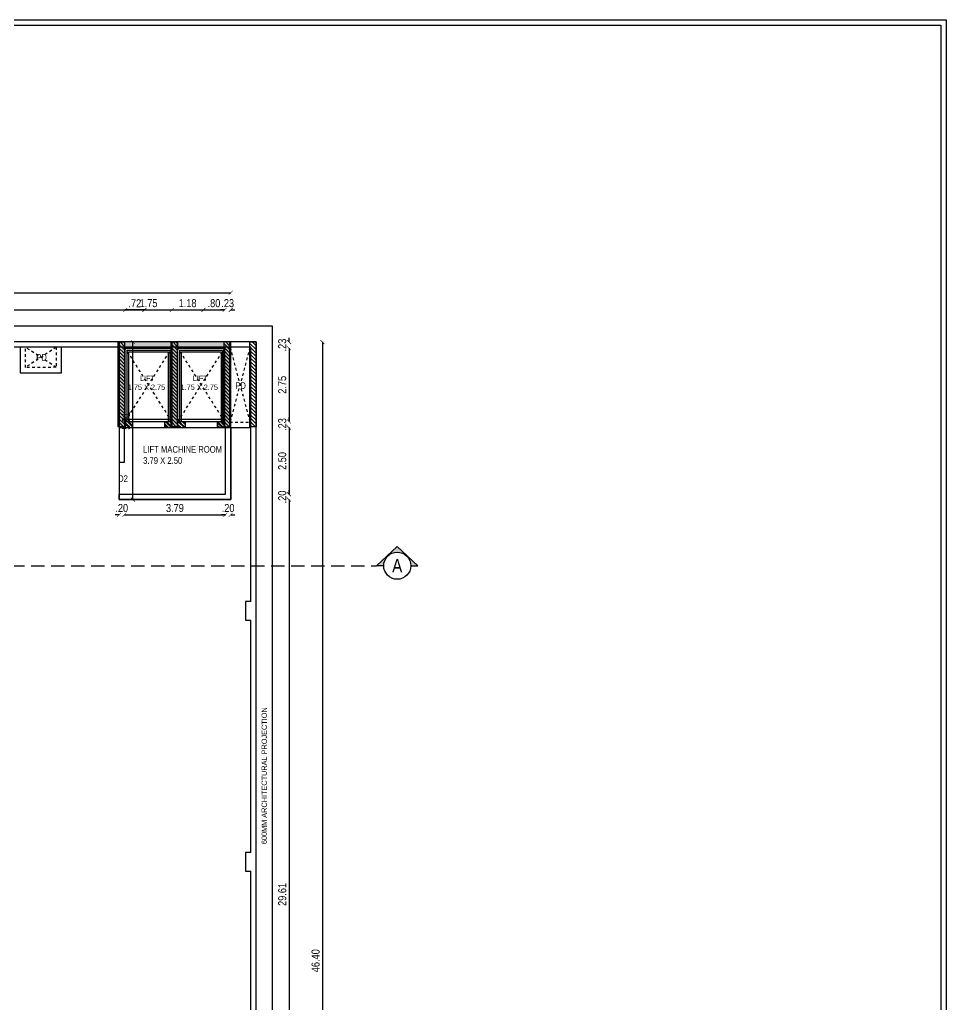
# Model space of a CAD drawing. Header units: metres. Extents: x 385023 to 385532, y 1408468 to 1408621.
# Drawn here: x 385497.33 to 385532.08, y 1408583.93 to 1408620.85 of the extents above; entities that cross this region are included whole.
import ezdxf
from ezdxf.enums import TextEntityAlignment as Align

# ---------------------------------------------------------------- set-up
doc = ezdxf.new("R2010")
doc.units = ezdxf.units.M
doc.header["$MEASUREMENT"] = 0
for name, pattern in [('DASHDOT', [1, 0.5, -0.25, 0, -0.25]), ('DASHED', [0.75, 0.5, -0.25]), ('HIDDEN', [0.375, 0.25, -0.125])]:
    doc.linetypes.add(name, pattern=pattern)
doc.layers.add('A-REFR-SECT', color=2, linetype='Continuous')
doc.layers.add('BLK_1_FLR_2_ROOF_AREA', color=7, linetype='Continuous', lineweight=25)
doc.layers.add('BLK_1_STAIR_HEADROOM', color=7, linetype='Continuous', lineweight=25)
doc.styles.add('AR', font='ARIALN.TTF')
doc.styles.add('ARIAL', font='ARIALN.TTF')
doc.styles.add('RIA-AP', font='ARIALN.TTF')
doc.dimstyles.new('RIA-AP', dxfattribs={"dimtxt": 0.3, "dimasz": 0.15, "dimexe": 0, "dimexo": 1, "dimgap": 0.1, "dimtad": 1, "dimzin": 4, "dimdsep": 46, "dimtxsty": 'RIA-AP', "dimblk": 'ARCHTICK', "dimcen": 0.09, "dimse1": 1, "dimse2": 1, "dimclrd": 8, "dimclre": 8, "dimclrt": 4, "dimazin": 0, "dimtfac": 1, "dimtix": 1, "dimtofl": 0, "dimtmove": 2, "dimatfit": 3, "dimfxl": 0, "dimtolj": 1, "dimtzin": 0, "dimarcsym": 0})
pattern_1 = [(135, (368730.25618, 1409545.39282), (-0.06629126074, -0.06629126074), [])]

# ---------------------------------------------------------------- blocks, each defined once
blk = doc.blocks.new('A$C03BE6129')
at = {"lineweight": 9}
h = blk.add_hatch(dxfattribs=at)
h.set_pattern_fill('AR-CONC', color=8, scale=0.01, style=0)
h.paths.add_polyline_path([(0.23, 2.98), (1.98, 2.98), (1.98, 0), (2.21, 0), (2.21, 3.21), (0, 3.21), (0, 0), (0.23, 0)])
at = {"ltscale": 300}
h = blk.add_hatch(dxfattribs=at)
h.set_pattern_fill('ANSI32', color=8, scale=0.3, angle=270, style=0)
h.set_pattern_definition([(315, (1585196.33645, -687932.10369), (0.0795495128835, 0.0795495128835), []), (315, (1585196.33645, -687932.15672), (0.0795495128835, 0.0795495128835), [])])
h.paths.add_polyline_path([(1.98, 0.23), (1.705, 0.23), (1.705, 0), (1.98, 0)])
h.paths.add_polyline_path([(0.505, 0), (0.505, 0.23), (0.23, 0.23), (0.23, 0)])
at = {"linetype": 'Continuous'}
for p, q in [((0.23, 0.23), (0.505, 0.23)), ((0.505, 0.23), (0.505, 0)), ((1.705, 0.23), (1.98, 0.23)), ((1.705, 0.23), (1.705, 0)), ((0.23, 0), (0.505, 0)), ((1.705, 0), (1.98, 0))]:
    blk.add_line(p, q, dxfattribs=at)
for p, q in [((0.23, 0), (0, 0)), ((0.505, 0), (1.705, 0))]:
    blk.add_line(p, q)
blk.add_lwpolyline([(0.23, 0), (0.23, 2.98), (1.98, 2.98), (1.98, 0), (2.21, 0), (2.21, 3.21), (0, 3.21), (0, 0)], close=True, dxfattribs=at)
for points in [[(0.305, 0.23), (0.305, 2.905), (1.905, 2.905), (1.905, 0.23)], [(0.365, 0.23), (0.365, 2.845), (1.845, 2.845), (1.845, 0.23)]]:
    blk.add_lwpolyline(points)
blk.add_lwpolyline([(0.505, 0.23), (1.705, 0.23)], dxfattribs=at)
at = {"color": 3, "lineweight": 0, "ltscale": 300, "insert": (0.327, 1.947), "char_height": 0.2, "width": 2.83395, "attachment_point": 1, "style": 'AR'}
blk.add_mtext('      LIFT\\P1.75 X 2.75', dxfattribs=at)
blk = doc.blocks.new('A$C448E26E6')
at = {"color": 8, "linetype": 'DASHDOT', "elevation": -2771514}
for points in [[(2980, 2210), (230, 3960)], [(2980, 3960), (230, 2210)], [(2981, 230), (231, 1980)], [(2981, 1980), (231, 230)]]:
    blk.add_lwpolyline(points, dxfattribs=at)
at = {"color": 3, "elevation": -2771514}
for points in [[(305, 2285), (305, 3885), (2905, 3885), (2905, 2285)], [(306, 305), (306, 1905), (2906, 1905), (2906, 305)]]:
    blk.add_lwpolyline(points, close=True, dxfattribs=at)
at = {"xscale": 1000, "yscale": 1000, "zscale": 1000, "rotation": 90}
for p in [(3211, 1980, -2771514), (3211, 0, -2771514)]:
    blk.add_blockref('A$C03BE6129', p, dxfattribs=at)
blk = doc.blocks.new('XFGNHFN')
at = {"layer": 'A-REFR-SECT', "linetype": 'Continuous'}
h = blk.add_hatch(color=6, dxfattribs=at)
h.dxf.hatch_style = 1
h.paths.add_polyline_path([(55.825, 0.728), (55.049, 0), (55.318, 0, -1), (56.332, 0), (56.601, 0)])
at = {"layer": 'A-REFR-SECT', "color": 6, "linetype": 'Continuous'}
for p, q in [((55.049, 0), (55.825, 0.728)), ((56.601, 0), (55.825, 0.728)), ((55.318, 0), (55.049, 0)), ((56.332, 0), (56.601, 0))]:
    blk.add_line(p, q, dxfattribs=at)
at = {"layer": 'A-REFR-SECT', "color": 4, "linetype": 'HIDDEN', "ltscale": 2}
blk.add_line((-33.655, 0), (55.049, 0), dxfattribs=at)
at = {"layer": 'A-REFR-SECT', "color": 6, "linetype": 'Continuous'}
blk.add_circle((55.825, 0), 0.507, dxfattribs=at)
at = {"layer": 'A-REFR-SECT', "color": 6, "linetype": 'Continuous', "style": 'RIA-AP'}
blk.add_text('A', height=0.5, dxfattribs=at).set_placement((55.825, 0), align=Align.MIDDLE_CENTER)
blk = doc.blocks.new('_ArchTick')
at = {"color": 0, "linetype": 'ByBlock', "const_width": 0.15}
blk.add_lwpolyline([(-0.5, -0.5), (0.5, 0.5)], dxfattribs=at)
blk = doc.blocks.new('*D350')
at = {"color": 8, "lineweight": -2}
blk.add_line((385472.489, 1408609.969), (385502.003, 1408609.969), dxfattribs=at)
at = {"layer": 'Defpoints', "color": 0}
for p in [(385502.003, 1408609.969), (385472.489, 1408608.767), (385502.003, 1408608.767)]:
    blk.add_point(p, dxfattribs=at)
at = {"color": 8, "lineweight": -2, "xscale": 0.15, "yscale": 0.15, "zscale": 0.15, "rotation": 180}
blk.add_blockref('_ArchTick', (385472.489, 1408609.969), dxfattribs=at)
at = {"color": 8, "lineweight": -2, "xscale": 0.15, "yscale": 0.15, "zscale": 0.15}
blk.add_blockref('_ArchTick', (385502.003, 1408609.969), dxfattribs=at)
at = {"color": 4, "insert": (385487.246, 1408610.222), "char_height": 0.3, "attachment_point": 5, "style": 'RIA-AP'}
blk.add_mtext('\\A1;29.51', dxfattribs=at)
blk = doc.blocks.new('*D351')
at = {"color": 8, "lineweight": -2}
blk.add_line((385502.003, 1408609.969), (385501.283, 1408609.969), dxfattribs=at)
at = {"layer": 'Defpoints', "color": 0}
for p in [(385501.283, 1408609.969), (385501.283, 1408608.537, -127.914), (385502.003, 1408608.767)]:
    blk.add_point(p, dxfattribs=at)
at = {"color": 8, "lineweight": -2, "xscale": 0.15, "yscale": 0.15, "zscale": 0.15, "rotation": 180}
blk.add_blockref('_ArchTick', (385501.283, 1408609.969), dxfattribs=at)
at = {"color": 8, "lineweight": -2, "xscale": 0.15, "yscale": 0.15, "zscale": 0.15}
blk.add_blockref('_ArchTick', (385502.003, 1408609.969), dxfattribs=at)
at = {"color": 4, "insert": (385501.643, 1408610.22), "char_height": 0.3, "attachment_point": 5, "style": 'RIA-AP'}
blk.add_mtext('\\A1;.72', dxfattribs=at)
blk = doc.blocks.new('*D352')
at = {"color": 8, "lineweight": -2}
blk.add_line((385501.283, 1408609.969), (385503.033, 1408609.969), dxfattribs=at)
at = {"layer": 'Defpoints', "color": 0}
for p in [(385503.033, 1408609.969), (385501.283, 1408608.537, -63.957), (385503.033, 1408608.537, -63.957)]:
    blk.add_point(p, dxfattribs=at)
at = {"color": 8, "lineweight": -2, "xscale": 0.15, "yscale": 0.15, "zscale": 0.15, "rotation": 180}
blk.add_blockref('_ArchTick', (385501.283, 1408609.969), dxfattribs=at)
at = {"color": 8, "lineweight": -2, "xscale": 0.15, "yscale": 0.15, "zscale": 0.15}
blk.add_blockref('_ArchTick', (385503.033, 1408609.969), dxfattribs=at)
at = {"color": 4, "insert": (385502.158, 1408610.222), "char_height": 0.3, "attachment_point": 5, "style": 'RIA-AP'}
blk.add_mtext('\\A1;1.75', dxfattribs=at)
blk = doc.blocks.new('*D353')
at = {"color": 8, "lineweight": -2}
blk.add_line((385503.033, 1408609.969), (385504.213, 1408609.969), dxfattribs=at)
at = {"layer": 'Defpoints', "color": 0}
for p in [(385504.213, 1408609.969), (385503.033, 1408608.537, -127.914), (385504.213, 1408608.852, -63.957)]:
    blk.add_point(p, dxfattribs=at)
at = {"color": 8, "lineweight": -2, "xscale": 0.15, "yscale": 0.15, "zscale": 0.15, "rotation": 180}
blk.add_blockref('_ArchTick', (385503.033, 1408609.969), dxfattribs=at)
at = {"color": 8, "lineweight": -2, "xscale": 0.15, "yscale": 0.15, "zscale": 0.15}
blk.add_blockref('_ArchTick', (385504.213, 1408609.969), dxfattribs=at)
at = {"color": 4, "insert": (385503.623, 1408610.222), "char_height": 0.3, "attachment_point": 5, "style": 'RIA-AP'}
blk.add_mtext('\\A1;1.18', dxfattribs=at)
blk = doc.blocks.new('*D354')
at = {"color": 8, "lineweight": -2}
blk.add_line((385504.213, 1408609.969), (385505.013, 1408609.969), dxfattribs=at)
at = {"layer": 'Defpoints', "color": 0}
for p in [(385505.013, 1408609.969), (385504.213, 1408608.852, -63.957), (385505.013, 1408608.537, -127.914)]:
    blk.add_point(p, dxfattribs=at)
at = {"color": 8, "lineweight": -2, "xscale": 0.15, "yscale": 0.15, "zscale": 0.15, "rotation": 180}
blk.add_blockref('_ArchTick', (385504.213, 1408609.969), dxfattribs=at)
at = {"color": 8, "lineweight": -2, "xscale": 0.15, "yscale": 0.15, "zscale": 0.15}
blk.add_blockref('_ArchTick', (385505.013, 1408609.969), dxfattribs=at)
at = {"color": 4, "insert": (385504.613, 1408610.222), "char_height": 0.3, "attachment_point": 5, "style": 'RIA-AP'}
blk.add_mtext('\\A1;.80', dxfattribs=at)
blk = doc.blocks.new('*D355')
at = {"color": 8, "lineweight": -2}
for p, q in [((385505.013, 1408609.969), (385504.863, 1408609.969)), ((385505.243, 1408609.969), (385505.393, 1408609.969))]:
    blk.add_line(p, q, dxfattribs=at)
at = {"layer": 'Defpoints', "color": 0}
for p in [(385505.243, 1408609.969), (385505.013, 1408608.537, -63.957), (385505.243, 1408608.767, -63.957)]:
    blk.add_point(p, dxfattribs=at)
at = {"color": 8, "lineweight": -2, "xscale": 0.15, "yscale": 0.15, "zscale": 0.15}
blk.add_blockref('_ArchTick', (385505.013, 1408609.969), dxfattribs=at)
at = {"color": 8, "lineweight": -2, "xscale": 0.15, "yscale": 0.15, "zscale": 0.15, "rotation": 180}
blk.add_blockref('_ArchTick', (385505.243, 1408609.969), dxfattribs=at)
at = {"color": 4, "insert": (385505.128, 1408610.222), "char_height": 0.3, "attachment_point": 5, "style": 'RIA-AP'}
blk.add_mtext('\\A1;.23', dxfattribs=at)
blk = doc.blocks.new('*D356')
at = {"color": 8, "lineweight": -2}
for p, q in [((385507.428, 1408608.767), (385507.428, 1408608.917)), ((385507.428, 1408608.538), (385507.428, 1408608.388))]:
    blk.add_line(p, q, dxfattribs=at)
at = {"layer": 'Defpoints', "color": 0}
for p in [(385505.013, 1408608.538, -127.914), (385506.193, 1408608.767, -63.957), (385507.428, 1408608.538)]:
    blk.add_point(p, dxfattribs=at)
at = {"color": 8, "lineweight": -2, "xscale": 0.15, "yscale": 0.15, "zscale": 0.15}
for p, rotation in [((385507.428, 1408608.767), 270), ((385507.428, 1408608.538), 90)]:
    blk.add_blockref('_ArchTick', p, dxfattribs=dict(at, rotation=rotation))
at = {"color": 4, "insert": (385507.175, 1408608.652), "char_height": 0.3, "attachment_point": 5, "rotation": 90, "style": 'RIA-AP'}
blk.add_mtext('\\A1;.23', dxfattribs=at)
blk = doc.blocks.new('*D357')
at = {"color": 8, "lineweight": -2}
blk.add_line((385507.428, 1408608.538), (385507.428, 1408605.787), dxfattribs=at)
at = {"layer": 'Defpoints', "color": 0}
for p in [(385505.013, 1408608.538, -63.957), (385505.014, 1408605.787, -63.957), (385507.428, 1408605.787)]:
    blk.add_point(p, dxfattribs=at)
at = {"color": 8, "lineweight": -2, "xscale": 0.15, "yscale": 0.15, "zscale": 0.15}
for p, rotation in [((385507.428, 1408608.538), 90), ((385507.428, 1408605.787), 270)]:
    blk.add_blockref('_ArchTick', p, dxfattribs=dict(at, rotation=rotation))
at = {"color": 4, "insert": (385507.175, 1408607.162), "char_height": 0.3, "attachment_point": 5, "rotation": 90, "style": 'RIA-AP'}
blk.add_mtext('\\A1;2.75', dxfattribs=at)
blk = doc.blocks.new('*D358')
at = {"color": 8, "lineweight": -2}
for p, q in [((385507.428, 1408605.787), (385507.428, 1408605.937)), ((385507.428, 1408605.557), (385507.428, 1408605.407))]:
    blk.add_line(p, q, dxfattribs=at)
at = {"layer": 'Defpoints', "color": 0}
for p in [(385505.014, 1408605.787, -63.957), (385505.043, 1408605.557), (385507.428, 1408605.557)]:
    blk.add_point(p, dxfattribs=at)
at = {"color": 8, "lineweight": -2, "xscale": 0.15, "yscale": 0.15, "zscale": 0.15}
for p, rotation in [((385507.428, 1408605.787), 270), ((385507.428, 1408605.557), 90)]:
    blk.add_blockref('_ArchTick', p, dxfattribs=dict(at, rotation=rotation))
at = {"color": 4, "insert": (385507.175, 1408605.672), "char_height": 0.3, "attachment_point": 5, "rotation": 90, "style": 'RIA-AP'}
blk.add_mtext('\\A1;.23', dxfattribs=at)
blk = doc.blocks.new('*D359')
at = {"color": 8, "lineweight": -2}
blk.add_line((385507.428, 1408605.557), (385507.428, 1408603.056), dxfattribs=at)
at = {"layer": 'Defpoints', "color": 0}
for p in [(385505.043, 1408605.557), (385505.043, 1408603.056), (385507.428, 1408603.056)]:
    blk.add_point(p, dxfattribs=at)
at = {"color": 8, "lineweight": -2, "xscale": 0.15, "yscale": 0.15, "zscale": 0.15}
for p, rotation in [((385507.428, 1408605.557), 90), ((385507.428, 1408603.056), 270)]:
    blk.add_blockref('_ArchTick', p, dxfattribs=dict(at, rotation=rotation))
at = {"color": 4, "insert": (385507.175, 1408604.306), "char_height": 0.3, "attachment_point": 5, "rotation": 90, "style": 'RIA-AP'}
blk.add_mtext('\\A1;2.50', dxfattribs=at)
blk = doc.blocks.new('*D360')
at = {"color": 8, "lineweight": -2}
for p, q in [((385507.428, 1408603.056), (385507.428, 1408603.206)), ((385507.428, 1408602.856), (385507.428, 1408602.706))]:
    blk.add_line(p, q, dxfattribs=at)
at = {"layer": 'Defpoints', "color": 0}
for p in [(385505.043, 1408603.056), (385505.243, 1408602.856), (385507.428, 1408602.856)]:
    blk.add_point(p, dxfattribs=at)
at = {"color": 8, "lineweight": -2, "xscale": 0.15, "yscale": 0.15, "zscale": 0.15}
for p, rotation in [((385507.428, 1408603.056), 270), ((385507.428, 1408602.856), 90)]:
    blk.add_blockref('_ArchTick', p, dxfattribs=dict(at, rotation=rotation))
at = {"color": 4, "insert": (385507.175, 1408602.956), "char_height": 0.3, "attachment_point": 5, "rotation": 90, "style": 'RIA-AP'}
blk.add_mtext('\\A1;.20', dxfattribs=at)
blk = doc.blocks.new('*D361')
at = {"color": 8, "lineweight": -2}
blk.add_line((385507.428, 1408602.856), (385507.428, 1408573.247), dxfattribs=at)
at = {"layer": 'Defpoints', "color": 0}
for p in [(385505.243, 1408602.856, -63.957), (385506.193, 1408573.247), (385507.428, 1408573.247)]:
    blk.add_point(p, dxfattribs=at)
at = {"color": 8, "lineweight": -2, "xscale": 0.15, "yscale": 0.15, "zscale": 0.15}
for p, rotation in [((385507.428, 1408602.856), 90), ((385507.428, 1408573.247), 270)]:
    blk.add_blockref('_ArchTick', p, dxfattribs=dict(at, rotation=rotation))
at = {"color": 4, "insert": (385507.175, 1408588.052), "char_height": 0.3, "attachment_point": 5, "rotation": 90, "style": 'RIA-AP'}
blk.add_mtext('\\A1;29.61', dxfattribs=at)
blk = doc.blocks.new('*D393')
at = {"color": 8, "lineweight": -2}
blk.add_line((385501.253, 1408602.288), (385505.043, 1408602.288), dxfattribs=at)
at = {"layer": 'Defpoints', "color": 0}
for p in [(385501.253, 1408604.257, -63.957), (385505.043, 1408603.056, -63.957), (385505.043, 1408602.288)]:
    blk.add_point(p, dxfattribs=at)
at = {"color": 8, "lineweight": -2, "xscale": 0.15, "yscale": 0.15, "zscale": 0.15, "rotation": 180}
blk.add_blockref('_ArchTick', (385501.253, 1408602.288), dxfattribs=at)
at = {"color": 8, "lineweight": -2, "xscale": 0.15, "yscale": 0.15, "zscale": 0.15}
blk.add_blockref('_ArchTick', (385505.043, 1408602.288), dxfattribs=at)
at = {"color": 4, "insert": (385503.148, 1408602.541), "char_height": 0.3, "attachment_point": 5, "style": 'RIA-AP'}
blk.add_mtext('\\A1;3.79', dxfattribs=at)
blk = doc.blocks.new('*D394')
at = {"color": 8, "lineweight": -2}
blk.add_line((385501.572, 1408602.856), (385501.572, 1408608.767), dxfattribs=at)
at = {"layer": 'Defpoints', "color": 0}
for p in [(385501.572, 1408608.767), (385502.003, 1408608.767, -63.957), (385502.003, 1408602.856)]:
    blk.add_point(p, dxfattribs=at)
at = {"color": 8, "lineweight": -2, "xscale": 0.15, "yscale": 0.15, "zscale": 0.15}
for p, rotation in [((385501.572, 1408608.767), 90), ((385501.572, 1408602.856), 270)]:
    blk.add_blockref('_ArchTick', p, dxfattribs=dict(at, rotation=rotation))
at = {"color": 4, "insert": (385501.318, 1408605.811), "char_height": 0.3, "attachment_point": 5, "rotation": 90, "style": 'RIA-AP'}
blk.add_mtext('\\A1;5.91', dxfattribs=at)
blk = doc.blocks.new('*D408')
at = {"color": 8, "lineweight": -2}
blk.add_line((385425.744, 1408610.614), (385505.243, 1408610.614), dxfattribs=at)
at = {"layer": 'Defpoints', "color": 0}
for p in [(385505.243, 1408610.614), (385425.744, 1408608.767), (385505.243, 1408608.767)]:
    blk.add_point(p, dxfattribs=at)
at = {"color": 8, "lineweight": -2, "xscale": 0.15, "yscale": 0.15, "zscale": 0.15, "rotation": 180}
blk.add_blockref('_ArchTick', (385425.744, 1408610.614), dxfattribs=at)
at = {"color": 8, "lineweight": -2, "xscale": 0.15, "yscale": 0.15, "zscale": 0.15}
blk.add_blockref('_ArchTick', (385505.243, 1408610.614), dxfattribs=at)
at = {"color": 4, "insert": (385465.494, 1408610.868), "char_height": 0.3, "attachment_point": 5, "style": 'RIA-AP'}
blk.add_mtext('\\A1;79.50', dxfattribs=at)
blk = doc.blocks.new('*D406')
at = {"color": 8, "lineweight": -2}
blk.add_line((385508.68, 1408608.767), (385508.68, 1408562.367), dxfattribs=at)
at = {"layer": 'Defpoints', "color": 0}
for p in [(385506.193, 1408608.767), (385506.193, 1408562.367), (385508.68, 1408562.367)]:
    blk.add_point(p, dxfattribs=at)
at = {"color": 8, "lineweight": -2, "xscale": 0.15, "yscale": 0.15, "zscale": 0.15}
for p, rotation in [((385508.68, 1408608.767), 90), ((385508.68, 1408562.367), 270)]:
    blk.add_blockref('_ArchTick', p, dxfattribs=dict(at, rotation=rotation))
at = {"color": 4, "insert": (385508.426, 1408585.567), "char_height": 0.3, "attachment_point": 5, "rotation": 90, "style": 'RIA-AP'}
blk.add_mtext('\\A1;46.40', dxfattribs=at)
blk = doc.blocks.new('*D526')
at = {"color": 8, "lineweight": -2}
for p, q in [((385505.043, 1408602.288), (385504.893, 1408602.288)), ((385505.243, 1408602.288), (385505.393, 1408602.288))]:
    blk.add_line(p, q, dxfattribs=at)
at = {"layer": 'Defpoints', "color": 0}
for p in [(385505.043, 1408603.056, -63.957), (385505.243, 1408602.856, -63.957), (385505.243, 1408602.288)]:
    blk.add_point(p, dxfattribs=at)
at = {"color": 8, "lineweight": -2, "xscale": 0.15, "yscale": 0.15, "zscale": 0.15}
blk.add_blockref('_ArchTick', (385505.043, 1408602.288), dxfattribs=at)
at = {"color": 8, "lineweight": -2, "xscale": 0.15, "yscale": 0.15, "zscale": 0.15, "rotation": 180}
blk.add_blockref('_ArchTick', (385505.243, 1408602.288), dxfattribs=at)
at = {"color": 4, "insert": (385505.143, 1408602.541), "char_height": 0.3, "attachment_point": 5, "style": 'RIA-AP'}
blk.add_mtext('\\A1;.20', dxfattribs=at)
blk = doc.blocks.new('*D527')
at = {"color": 8, "lineweight": -2}
for p, q in [((385501.053, 1408602.288), (385500.903, 1408602.288)), ((385501.253, 1408602.288), (385501.403, 1408602.288))]:
    blk.add_line(p, q, dxfattribs=at)
at = {"layer": 'Defpoints', "color": 0}
for p in [(385501.053, 1408604.257, -63.957), (385501.253, 1408604.257, -63.957), (385501.053, 1408602.288)]:
    blk.add_point(p, dxfattribs=at)
at = {"color": 8, "lineweight": -2, "xscale": 0.15, "yscale": 0.15, "zscale": 0.15}
blk.add_blockref('_ArchTick', (385501.053, 1408602.288), dxfattribs=at)
at = {"color": 8, "lineweight": -2, "xscale": 0.15, "yscale": 0.15, "zscale": 0.15, "rotation": 180}
blk.add_blockref('_ArchTick', (385501.253, 1408602.288), dxfattribs=at)
at = {"color": 4, "insert": (385501.153, 1408602.541), "char_height": 0.3, "attachment_point": 5, "style": 'RIA-AP'}
blk.add_mtext('\\A1;.20', dxfattribs=at)

msp = doc.modelspace()

# ---------------------------------------------------------------- hatches: boundary and pattern name
h = msp.add_hatch()
h.set_pattern_fill('ANSI31', color=256, scale=0.75, angle=90, style=0)
h.set_pattern_definition([(135, (368728.27618, 1409545.39282), (-0.06629126074, -0.06629126074), [])])
h.paths.add_polyline_path([(385501.024, 1408608.767), (385501.024, 1408605.587), (385501.254, 1408605.587), (385501.254, 1408608.767)])
h = msp.add_hatch()
h.set_pattern_fill('ANSI31', color=256, scale=0.75, angle=90, style=0)
h.set_pattern_definition(pattern_1)
h.paths.add_polyline_path([(385503.004, 1408608.767), (385503.004, 1408605.587), (385503.234, 1408605.587), (385503.234, 1408608.767)])
h = msp.add_hatch()
h.set_pattern_fill('ANSI31', color=256, scale=0.75, angle=90, style=0)
h.set_pattern_definition(pattern_1)
h.paths.add_polyline_path([(385504.984, 1408605.587), (385504.984, 1408608.767), (385505.214, 1408608.767), (385505.214, 1408605.587)])
h = msp.add_hatch()
h.set_pattern_fill('ANSI31', color=256, scale=0.75, angle=90, style=0)
h.set_pattern_definition([(135, (368729.25618, 1409545.39282), (-0.06629126074, -0.06629126074), [])])
h.paths.add_polyline_path([(385505.964, 1408608.767), (385506.194, 1408608.767), (385506.194, 1408605.587), (385505.964, 1408605.587)])

# ---------------------------------------------------------------- linework, layer by layer
at = {"color": 8, "linetype": 'DASHED', "ltscale": 0.05}
for p, q in [((385498.694, 1408607.816, 0.025), (385497.543, 1408608.567, 0.025)), ((385498.694, 1408608.567, 0.025), (385497.544, 1408607.816, 0.025)), ((385505.964, 1408608.567, 0.025), (385505.214, 1408605.757, 0.025)), ((385505.214, 1408608.567, 0.025), (385505.964, 1408605.757, 0.025)), ((385505.214, 1408605.757, 0.025), (385505.964, 1408605.757, 0.025))]:
    msp.add_line(p, q, dxfattribs=at)
msp.add_line((385505.214, 1408605.557, 0.025), (385505.994, 1408605.557, 0.025))
at = {"color": 8, "elevation": 0.025}
msp.add_lwpolyline([(385419.584, 1408547.011), (385419.584, 1408620.853), (385532.084, 1408620.853), (385532.084, 1408547.011)], close=True, dxfattribs=at)
at = {"color": 6, "elevation": 0.025}
msp.add_lwpolyline([(385419.784, 1408547.211), (385419.784, 1408620.653), (385531.884, 1408620.653), (385531.884, 1408547.211)], close=True, dxfattribs=at)
at = {"color": 2, "linetype": 'Continuous', "elevation": 0.025}
msp.add_lwpolyline([(385426.093, 1408609.367), (385506.793, 1408609.367), (385506.793, 1408561.767), (385426.093, 1408561.767)], close=True, dxfattribs=at)
for points, elevation in [([(385506.193, 1408573.247), (385506.193, 1408608.767), (385472.489, 1408608.767)], 0.025), ([(385505.994, 1408599.041), (385505.993, 1408608.567), (385482.215, 1408608.567)], 0.025), ([(385497.344, 1408608.567), (385497.344, 1408607.616), (385498.894, 1408607.616), (385498.894, 1408608.567)], 0.025), ([(385505.243, 1408605.557), (385505.243, 1408602.856), (385501.053, 1408602.856), (385501.053, 1408603.056), (385505.043, 1408603.056), (385505.043, 1408605.557)], -63.932), ([(385501.053, 1408605.557), (385501.053, 1408604.257), (385501.253, 1408604.257), (385501.253, 1408605.557)], -63.932), ([(385505.994, 1408599.041), (385505.795, 1408599.041), (385505.794, 1408598.341), (385505.993, 1408598.341)], 0.025), ([(385505.993, 1408589.626), (385505.993, 1408598.341)], 0.025), ([(385505.993, 1408589.626), (385505.794, 1408589.626), (385505.794, 1408588.926), (385505.994, 1408588.926)], 0.025), ([(385505.993, 1408579.982), (385505.994, 1408588.926)], 0.025)]:
    msp.add_lwpolyline(points, dxfattribs=dict(elevation=elevation))
at = {"color": 8, "linetype": 'DASHED', "ltscale": 0.05, "elevation": 0.025}
for points in [[(385497.544, 1408607.816), (385497.544, 1408608.567)], [(385498.694, 1408608.567), (385498.694, 1408607.817), (385497.544, 1408607.816)]]:
    msp.add_lwpolyline(points, dxfattribs=at)
at = {"ltscale": 5, "elevation": 0.025}
for points in [[(385501.024, 1408608.767), (385501.254, 1408608.767), (385501.254, 1408605.587), (385501.024, 1408605.587)], [(385503.004, 1408608.767), (385503.234, 1408608.767), (385503.234, 1408605.587), (385503.004, 1408605.587)], [(385505.214, 1408608.767), (385504.984, 1408608.767), (385504.984, 1408605.587), (385505.214, 1408605.587)], [(385505.964, 1408608.767), (385506.194, 1408608.767), (385506.194, 1408605.587), (385505.964, 1408605.587)]]:
    msp.add_lwpolyline(points, close=True, dxfattribs=at)
at = {"layer": 'BLK_1_FLR_2_ROOF_AREA', "color": 54, "elevation": 0.025}
msp.add_lwpolyline([(385426.694, 1408562.367), (385506.194, 1408562.367), (385506.194, 1408608.767), (385426.694, 1408608.767)], close=True, dxfattribs=at)
at = {"layer": 'BLK_1_STAIR_HEADROOM', "color": 1, "elevation": 0.025}
msp.add_lwpolyline([(385501.053, 1408602.856), (385505.243, 1408602.856), (385505.243, 1408608.767), (385501.053, 1408608.767)], close=True, dxfattribs=at)

# ---------------------------------------------------------------- block references
at = {"color": 7, "xscale": 0.001, "yscale": 0.001, "zscale": 0.001, "rotation": 270}
msp.add_blockref('A$C448E26E6', (385501.053, 1408608.768, 2643.625), dxfattribs=at)
at = {"lineweight": -2}
msp.add_blockref('XFGNHFN', (385455.662, 1408600.376, -127.864), dxfattribs=at)

# ---------------------------------------------------------------- texts
at = {"style": 'RIA-AP'}
msp.add_text('D2', height=0.25, dxfattribs=at).set_placement((385501.201, 1408603.518), align=Align.CENTER)
at = {"lineweight": -2, "char_height": 0.25, "width": 6.36361, "style": 'RIA-AP'}
for insert, attachment_point in [((385497.944, 1408608.316), 1), ((385505.413, 1408607.008), 7)]:
    msp.add_mtext('PD', dxfattribs=dict(at, insert=insert, attachment_point=attachment_point))
at = {"insert": (385501.957, 1408604.865), "char_height": 0.25, "width": 8.61668, "attachment_point": 1, "style": 'RIA-AP'}
msp.add_mtext('LIFT MACHINE ROOM\\P3.79 X 2.50', dxfattribs=at)
at = {"insert": (385506.399, 1408589.938), "char_height": 0.2, "width": 8.56993, "attachment_point": 1, "rotation": 90, "style": 'ARIAL'}
msp.add_mtext('600MM ARCHITECTURAL PROJECTION\\P', dxfattribs=at)

# ---------------------------------------------------------------- dimensions: what is measured, and where the dimension line sits
for base, p1, p2, picture, middle in [((385505.243, 1408610.614, -191.846), (385425.744, 1408608.767, -191.846), (385505.243, 1408608.767, -191.846), '*D408', (385465.494, 1408610.868, -191.846)), ((385502.003, 1408609.969, 0.025), (385472.489, 1408608.767, 0.025), (385502.003, 1408608.767, 0.025), '*D350', (385487.246, 1408610.222, 0.025)), ((385503.033, 1408609.969, -63.932), (385501.283, 1408608.537, -127.889), (385503.033, 1408608.537, -127.889), '*D352', (385502.158, 1408610.222, -63.932)), ((385501.283, 1408609.969, 0.025), (385502.003, 1408608.767, 0.025), (385501.283, 1408608.537, -127.889), '*D351', (385501.643, 1408610.22, 0.025)), ((385504.213, 1408609.969, 0.025), (385503.033, 1408608.537, -127.889), (385504.213, 1408608.852, -63.932), '*D353', (385503.623, 1408610.222, 0.025)), ((385505.013, 1408609.969, 0.025), (385504.213, 1408608.852, -63.932), (385505.013, 1408608.537, -127.889), '*D354', (385504.613, 1408610.222, 0.025)), ((385505.243, 1408609.969, -63.932), (385505.013, 1408608.537, -127.889), (385505.243, 1408608.767, -127.889), '*D355', (385505.128, 1408610.222, -63.932)), ((385501.053, 1408602.288, 0.025), (385501.253, 1408604.257, -63.932), (385501.053, 1408604.257, -63.932), '*D527', (385501.153, 1408602.541, 0.025)), ((385505.043, 1408602.288, 0.025), (385501.253, 1408604.257, -63.932), (385505.043, 1408603.056, -63.932), '*D393', (385503.148, 1408602.541, 0.025)), ((385505.243, 1408602.288, 0.025), (385505.043, 1408603.056, -63.932), (385505.243, 1408602.856, -63.932), '*D526', (385505.143, 1408602.541, 0.025))]:
    dim = msp.add_linear_dim(base=base, p1=p1, p2=p2, dimstyle='RIA-AP')
    dim.commit()
    dim.dimension.update_dxf_attribs({"geometry": picture, "text_midpoint": middle})
for base, p1, p2, picture, middle in [((385507.428, 1408608.538, 0.025), (385506.193, 1408608.767, -63.932), (385505.013, 1408608.538, -127.889), '*D356', (385507.175, 1408608.652, 0.025)), ((385501.572, 1408608.767, 0.025), (385502.003, 1408602.856, 0.025), (385502.003, 1408608.767, -63.932), '*D394', (385501.318, 1408605.811, 0.025)), ((385507.428, 1408605.787, -63.932), (385505.013, 1408608.538, -127.889), (385505.014, 1408605.787, -127.889), '*D357', (385507.175, 1408607.162, -63.932)), ((385508.68, 1408562.367, -127.889), (385506.193, 1408608.767, -127.889), (385506.193, 1408562.367, -127.889), '*D406', (385508.426, 1408585.567, -127.889)), ((385507.428, 1408605.557, -63.932), (385505.014, 1408605.787, -127.889), (385505.043, 1408605.557, -63.932), '*D358', (385507.175, 1408605.672, -63.932)), ((385507.428, 1408603.056, -63.932), (385505.043, 1408605.557, -63.932), (385505.043, 1408603.056, -63.932), '*D359', (385507.175, 1408604.306, -63.932)), ((385507.428, 1408602.856, -63.932), (385505.043, 1408603.056, -63.932), (385505.243, 1408602.856, -63.932), '*D360', (385507.175, 1408602.956, -63.932)), ((385507.428, 1408573.247, 0.025), (385505.243, 1408602.856, -63.932), (385506.193, 1408573.247, 0.025), '*D361', (385507.175, 1408588.052, 0.025))]:
    dim = msp.add_linear_dim(base=base, p1=p1, p2=p2, angle=90, dimstyle='RIA-AP')
    dim.commit()
    dim.dimension.update_dxf_attribs({"geometry": picture, "text_midpoint": middle})

doc.saveas('drawing.dxf')
